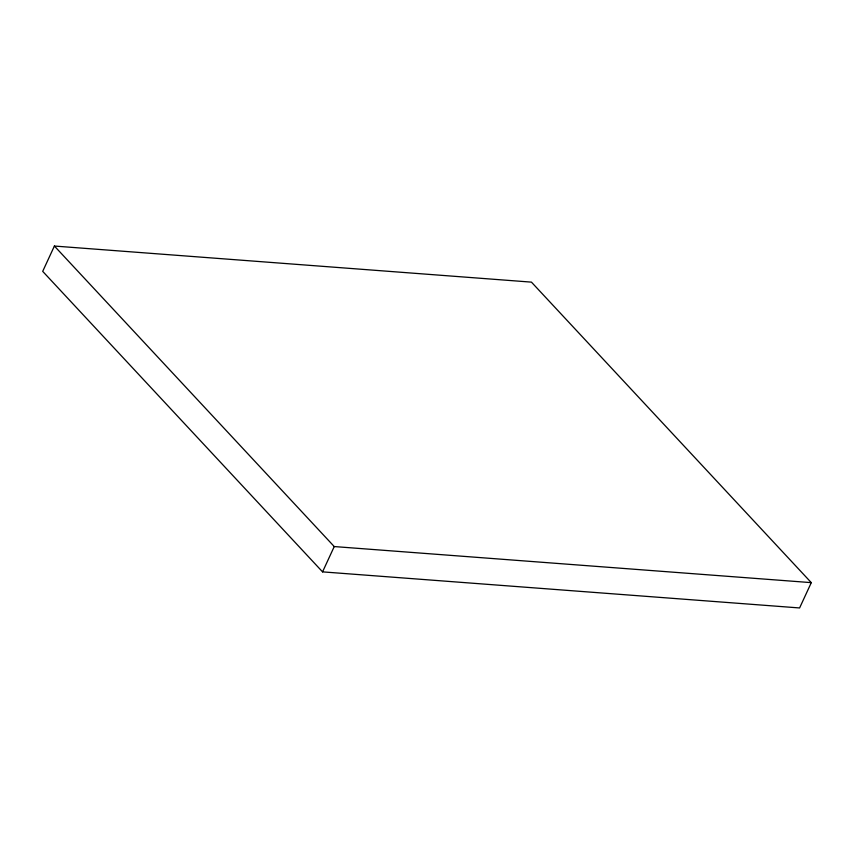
<?xml version="1.0" encoding="UTF-8"?>
<svg xmlns="http://www.w3.org/2000/svg" width="854" height="854" viewBox="0 0 854 854"><rect width="100%" height="100%" fill="white"/><g stroke="black" fill="none" stroke-linecap="round" stroke-linejoin="round"><path stroke-width="1.28" d="M54.4 246.048L42.7 271.358L322.556 571.87L799.6 607.952L811.3 582.641L531.444 282.13L54.4 246.048L334.245 546.56L811.3 582.641M322.556 571.87L334.245 546.56"/></g></svg>
